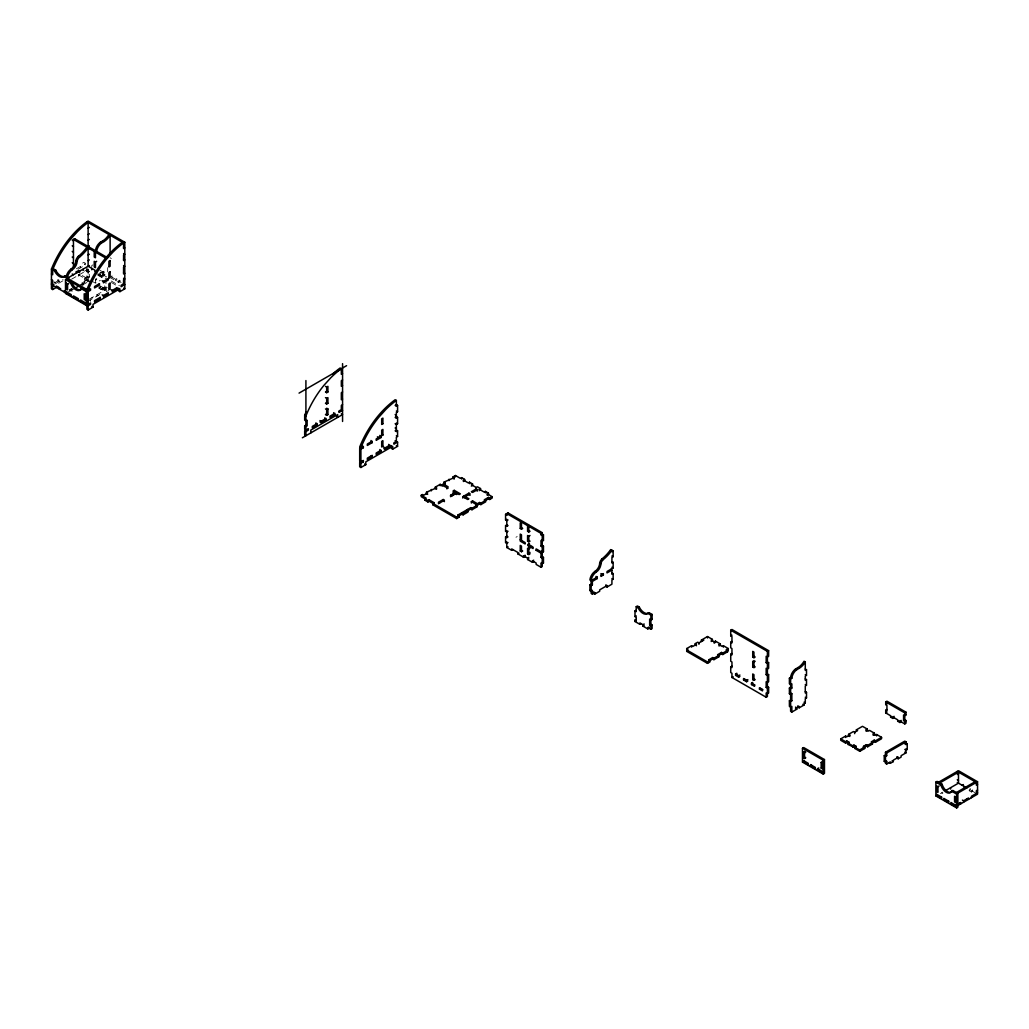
<?xml version="1.0" encoding="UTF-8"?>
<svg xmlns="http://www.w3.org/2000/svg" width="1029" height="1029" viewBox="0 0 1029 1029"><rect width="100%" height="100%" fill="white"/><g stroke="black" fill="none" stroke-linecap="round" stroke-linejoin="round"><path stroke-width="0.75" stroke-dasharray="5 3.75" d="M82.616 263.077L83.838 262.369L85.677 263.424L84.455 264.131L84.455 265.546L76.815 269.958L75.593 269.251L80.481 266.421L81.703 267.128M53.894 283.181L61.354 278.885M55.116 283.888L63.065 279.309M62.936 280.788L57.56 283.888L56.338 283.181M93.009 264.839L91.787 265.546L91.787 266.961M79.567 274.01L79.567 275.425L78.345 276.132L78.345 274.717L79.567 274.01L89.343 279.656M84.455 271.193L88.121 269.071M71.567 279.193L88.121 269.637L86.899 268.929M89.343 271.193L88.121 271.9L86.899 271.193L88.121 270.486L89.343 271.193L89.343 277.264L88.121 277.959L86.899 277.264L88.121 276.557L89.343 277.264M84.455 279.656L85.677 278.949L85.677 277.547L84.455 278.242L84.455 279.656L88.121 281.779L88.121 267.656M69.779 290.95L69.779 289.535L73.458 287.425M82.011 282.486L83.233 283.181L83.233 284.879L82.011 284.171L82.011 282.486L86.899 279.656M88.121 279.232L82.011 282.769L83.233 283.464M99.736 272.955L100.958 272.248L100.958 273.663L99.736 274.37L99.736 272.955L108.894 278.242M68.557 291.657L74.68 288.12M80.789 284.596L88.121 280.364M104.006 271.193L102.784 271.9L102.784 273.302L104.006 272.595L104.006 271.193L101.974 270.01M71.245 288.969L71.245 290.384L74.191 288.686M80.301 285.162L88.121 280.647M86.899 282.486L83.233 284.596L82.011 283.888M80.301 286.577L83.233 284.879M95.453 280.364L96.675 279.656L96.675 278.242M91.787 281.071L95.453 283.181L100.34 280.364M100.34 287.425L98.874 288.261L101.074 289.535L102.295 288.827L102.295 287.425L101.074 288.12L101.074 289.535M116.843 278.602L115.621 279.309L115.621 280.711L116.843 280.017L116.843 278.602L119.904 280.364L119.904 281.779L118.682 282.486L110.733 277.894M105.961 286.859L104.739 287.567L105.961 288.261L107.183 287.567L105.961 286.859L105.961 281.213M102.784 290.242L104.006 289.535L104.006 288.12L102.784 288.827L102.784 290.242L105.228 291.657M119.904 280.364L118.682 281.071L118.682 282.486M89.099 299.272L104.739 290.242L104.739 284.737M89.099 300.687L92.031 298.989L92.031 297.587L93.253 298.294L99.852 294.474L99.852 293.072M515.966 537.254L517.188 536.559M940.39 793.591L942.834 792.176M969.241 789.359L970.463 788.651L970.463 790.066L969.241 790.761L969.241 789.359L975.106 792.742M972.662 789.925L971.44 790.619L971.44 792.034L972.662 791.327L972.662 789.925L975.106 791.327M110.116 257.777L111.338 258.485M99.736 270.125L106.45 274.01M110.733 276.479L121.126 282.486M100.752 272.132L106.45 275.425M84.455 264.131L85.677 264.839M98.925 273.894L105.768 277.856M111.248 281.007L119.454 285.753M97.652 273.727L107.183 279.232M97.704 274.602L103.183 277.766M111.389 282.512L116.869 285.676M97.819 275.232L103.363 278.435M96.675 279.656L95.453 278.949L95.453 283.181M100.34 286.011L108.894 290.95M102.295 287.425L107.183 290.242L105.961 290.95L105.961 288.261M78.345 274.717L90.565 281.779M106.45 290.95L99.118 286.718L99.118 288.12M86.899 279.939L91.787 282.769M98.874 286.859L107.183 291.657M969.241 790.761L971.44 792.034M98.141 295.464L96.919 294.757L96.919 296.172M69.779 289.535L71.001 290.242L71.001 291.657M71.245 290.384L72.467 291.091M941.612 792.883L942.834 793.591M53.894 281.779L55.116 282.486M111.955 275.772L111.955 277.187M107.672 267.656L107.672 271.9M100.096 286.152L100.096 287.567M90.32 299.979L90.32 301.394M86.899 266.961L86.899 281.071M84.455 281.071L84.455 282.486M80.481 266.421L80.481 267.836M88.121 270.91L86.899 271.617L88.121 272.325L89.343 271.617L88.121 270.91M88.121 276.132L86.899 276.84L88.121 277.547L89.343 276.84L88.121 276.132M104.006 274.01L102.784 274.717L102.784 276.132L104.006 275.425L104.006 274.01M59.09 280.184L57.868 279.476L57.868 280.891L59.09 281.599L59.09 280.184"/><path stroke-width="1.5" d="M82.256 288.454L87.504 290.873L87.504 304.713L86.282 305.42L65.509 293.419L65.509 279.592L66.731 278.885L71.979 282.512A8.168 4.721 60 0 0 76.828 288.943A8.168 4.721 60 0 0 81.973 288.866M57.56 286.718L52.672 289.535L51.45 288.827L51.45 269.071A68.39 39.488 -60 0 1 86.899 221.788L88.121 221.081L124.792 242.252L124.792 288.827L119.904 291.657L118.682 290.95L118.682 288.12M88.121 228.142L89.343 227.435M73.458 267.656L73.458 239.435L74.68 238.728L107.543 257.7M88.121 234.496L89.343 233.789M88.121 240.143L89.343 239.435M89.343 245.79L88.121 246.484L88.121 222.496A68.39 39.488 -60 0 0 77.484 231.641L70.847 238.972A68.39 39.488 -60 0 0 52.672 269.778L52.672 274.717L51.45 274.01M52.672 269.778L53.894 269.071L55.733 270.125A8.644 4.991 60 0 0 65.509 275.772L64.287 276.479A8.644 4.991 60 0 1 54.511 270.833L51.45 269.071M88.121 249.314L89.343 248.606M110.116 253.546L110.116 235.204A12.528 7.242 -60 0 1 104.006 241.545L101.562 242.96A7.782 4.489 -60 0 0 96.675 251.436L95.453 252.131L95.453 257.777L94.231 257.07L94.231 251.436L95.453 250.729A7.782 4.489 -60 0 1 100.34 242.252L102.784 240.85A12.528 7.242 -60 0 0 108.894 234.496M54.511 270.833L55.733 270.125M88.121 254.96L89.343 254.253M88.121 260.607L89.343 259.9M64.737 276.93L66.885 275.695M124.792 242.252L123.57 242.96A68.39 39.488 -60 0 0 112.933 252.105L106.296 259.437A68.39 39.488 -60 0 0 88.121 290.242L88.121 309.999L86.899 309.292L86.899 305.06M53.894 284.596L52.672 285.303L52.672 289.535M64.287 276.479L88.121 290.242L90.565 288.827L90.565 290.242L88.121 291.657L67.335 279.656L67.335 278.242L89.343 265.546M95.453 262.009L95.453 267.656L94.231 266.961L94.231 261.315L95.453 262.009L96.675 261.315M67.58 284.171L67.58 289.818L66.358 289.11L66.358 283.464L67.58 284.171L68.802 283.464M65.509 279.592L70.512 282.486L71.734 281.779M60.621 288.48L59.399 289.188L59.399 287.773L56.338 286.011L56.338 287.425M65.509 293.419L66.731 292.712M75.413 287.991L79.079 285.869M70.512 282.486A8.168 4.721 60 0 0 75.902 289.818A8.168 4.721 60 0 0 81.278 288.686L82.5 287.979M103.402 281.419L108.289 278.602L108.289 280.017L103.402 282.834L103.402 281.419L102.18 280.711M81.278 288.686L86.282 291.58L87.504 290.873M103.402 295.542L108.289 292.712L108.289 294.127L103.402 296.944L103.402 295.542L102.18 294.834M112.264 290.422L117.152 287.593L117.152 289.008L112.264 291.837L112.264 290.422L111.042 289.715M88.121 309.999L93.009 307.182L93.009 304.352L119.904 288.827L119.904 291.657M299.053 393.117L346.58 365.681M342.567 373.643L341.345 374.337L341.345 368.704L340.123 367.996A68.39 39.488 -60 0 0 332.972 373.81M325.46 386.338L326.682 387.045L327.904 386.338L327.904 391.985L326.682 392.692L325.46 391.985L326.682 391.277L327.904 391.985M342.567 379.984L341.345 380.691L341.345 386.338L342.567 385.631M325.46 397.631L326.682 398.339L327.904 397.631L327.904 403.278L326.682 403.985L325.46 403.278L326.682 402.571L327.904 403.278M342.567 391.985L341.345 392.692L341.345 399.754L342.567 399.046M325.46 408.925L326.682 409.632L327.904 408.925L327.904 414.571L326.682 415.279L325.46 414.571L326.682 413.864L327.904 414.571M305.909 380.563L305.909 435.743L304.674 435.035L304.674 430.804L305.909 431.498L308.353 430.096L308.353 428.681L305.909 430.096L304.674 429.389L304.674 425.865L305.909 425.157M342.567 404.693L341.345 405.4L341.345 409.632L338.901 411.034L338.901 412.449L342.567 410.339M317.215 424.977L312.314 427.794L312.314 426.392L317.215 423.562L317.215 424.977L315.98 424.27L315.98 422.855M321.177 422.687L326.064 419.858L326.064 418.443L319.955 421.98L321.177 422.687L321.177 421.273L319.955 420.565M334.927 414.738L330.039 417.568L330.039 416.153L334.927 413.336L334.927 414.738L333.705 414.044L333.705 412.629M302.372 437.775L342.567 414.571L341.345 413.864M397.58 405.387L396.358 404.693L395.136 405.387L396.358 406.095L397.58 405.387L397.58 411.741L396.358 412.449L396.358 418.096L397.58 417.388L397.58 423.742L396.358 424.45L395.136 423.742M382.904 423.742L381.682 424.45L381.682 418.803L382.904 418.096L382.904 423.742L381.682 423.035M359.687 448.438L363.353 446.329L363.353 447.731L360.909 449.146L359.687 448.438L359.687 461.146L360.909 461.854L360.909 449.146M382.904 435.035L381.682 435.743L381.682 430.096L382.904 429.389L382.904 435.035L381.682 434.328M372.215 442.624L367.327 445.441L367.327 444.026L372.215 441.209L372.215 442.624L370.993 441.917L370.993 440.502M381.077 437.505L376.19 440.322L376.19 438.92L381.077 436.09L381.077 437.505L379.855 436.798L379.855 435.383M397.58 430.804L396.358 430.096L395.136 430.804L396.358 431.498L397.58 430.804L397.58 436.45L396.358 437.145L396.358 441.39L393.914 442.792L393.914 444.206L397.58 442.084L397.58 446.329L392.692 449.146L391.47 448.438L391.47 445.621M382.904 446.329L381.682 447.023L381.682 441.39L382.904 440.682L382.904 446.329L381.682 445.621M359.687 462.561L363.353 460.439L363.353 461.854L360.909 463.256L359.687 462.561L359.687 466.793L360.909 467.5L365.797 464.671L365.797 461.854L392.692 446.329L392.692 449.146M372.215 456.735L367.327 459.551L367.327 458.149L372.215 455.32L372.215 456.735L370.993 456.027M381.077 451.615L376.19 454.445L376.19 453.03L381.077 450.2L381.077 451.615L379.855 450.908L379.855 449.506M385.052 449.326L389.94 446.496L389.94 445.094L383.83 448.618L385.052 449.326L385.052 447.911L383.83 447.203M434.071 502.679L432.849 503.387L432.849 504.802L434.071 504.094L434.071 502.679L429.183 499.862L427.961 500.57L421.234 496.685L421.234 495.271L422.456 494.563L423.678 495.271L427.652 492.981L426.43 492.274L426.43 493.688L427.652 494.383M426.43 492.274L436.515 487.862L436.515 489.277L435.293 488.569L435.293 487.154L440.18 484.337L448.129 488.209M445.377 484.157L444.155 483.45L444.155 482.035L454.239 477.623L454.239 479.038L453.017 478.331L453.017 476.929L455.461 475.514L460.349 478.331L461.571 477.623L464.632 479.398L464.632 480.8M443.242 485.392L443.242 483.977L445.377 482.742L444.155 482.035M421.234 495.271L426.135 498.087L424.9 498.795L424.9 500.21L426.135 499.502M463.41 481.508L463.41 480.093L464.632 479.398M424.9 500.21L427.961 501.972L429.183 501.264L456.683 517.15L461.88 514.153L463.101 514.86L467.989 512.03L467.989 510.616L466.767 509.908L466.767 511.323M454.239 490.331L453.017 491.039L459.127 494.563L460.349 493.856L454.239 490.331L454.239 491.746L453.017 492.454M471.359 486.1L472.581 485.392L472.581 483.977L469.52 482.215L468.298 482.923L463.41 480.093M438.354 503.734L444.464 500.21L443.242 499.502L438.354 502.332L439.576 503.04M456.683 494.563L456.683 493.148L450.573 496.685L450.573 495.271L455.461 492.454L455.461 493.856M472.581 483.977L471.359 484.685L476.247 487.514L477.469 486.807L480.517 488.569L480.517 489.984M462.793 498.087L462.793 496.685L468.915 493.148L470.137 493.856L464.015 497.393L464.015 495.978M479.295 490.679L479.295 489.277L480.517 488.569M488.466 493.148L487.244 493.856L487.244 495.271L488.466 494.563L488.466 493.148L485.405 491.386L484.183 492.094L479.295 489.277M471.359 503.04L471.359 501.625L472.581 500.917L477.469 503.734L479.604 502.499L480.826 503.207L488.466 498.795L489.688 499.502L492.132 498.087L492.132 496.685L487.244 493.856M457.905 515.027L459.127 515.735L459.127 517.15L457.905 516.442L457.905 515.027L470.742 507.619L471.964 508.326L476.851 505.509L476.851 506.911L471.964 509.741L470.742 509.033L463.101 513.445L461.88 512.738L461.88 514.153M476.851 506.911L475.63 506.204L476.247 504.442L476.247 505.856M484.492 501.097L484.492 499.682L488.466 497.393L489.688 498.087L492.132 496.685M471.359 501.625L477.469 505.149L479.604 503.914L480.826 504.622L485.714 501.805L485.714 500.39L484.492 499.682M432.849 504.802L456.683 518.565L459.127 517.15M508.017 519.967L506.795 520.674L505.573 519.967L505.573 514.32L508.017 512.918L528.803 524.906L528.803 531.967L530.025 531.26L528.803 530.552L527.581 531.26L527.581 525.613L506.795 513.612L506.795 515.027L508.017 514.32L508.017 512.918M505.573 519.967L506.795 519.259M505.573 525.613L506.795 524.906L508.017 525.613L506.795 526.321L505.573 525.613L505.573 531.26L506.795 531.967L508.017 531.26M505.573 531.26L506.795 530.552M505.573 536.906L506.795 536.199L508.017 536.906L506.795 537.614L505.573 536.906L505.573 542.553L506.795 543.261L508.017 542.553M520.25 528.443L521.471 527.736L522.693 528.443L521.471 529.138L520.25 528.443L520.25 522.796L521.471 523.504L521.471 529.138M527.581 525.613L528.803 524.906M505.573 542.553L506.795 541.846M506.795 543.261L506.795 547.492L508.017 546.785M527.581 541.138L528.803 540.431L530.025 541.138L528.803 541.846L527.581 541.138L527.581 535.492L528.803 536.199L530.025 535.492M506.795 547.492L511.696 550.309L512.918 549.615M541.022 533.382L542.244 532.675L542.244 534.09L541.022 534.784L541.022 533.382L528.803 526.321L530.025 525.613L542.244 532.675M541.022 534.784L542.244 535.492L543.466 534.784L543.466 540.431L542.244 541.138L541.022 540.431L541.022 546.077L542.244 546.785L543.466 546.077L543.466 551.724L541.022 553.139L536.135 550.309L536.135 548.907L542.244 552.432M528.186 544.315L529.408 543.608L529.408 545.023L528.186 545.73L528.186 544.315L533.086 547.145L533.086 548.547L528.186 545.73M520.25 551.017L521.471 550.309L522.693 551.017L521.471 551.724L520.25 551.017L520.25 545.37L521.471 546.077L521.471 551.724M511.696 550.309L511.696 548.907L517.806 552.432L517.806 553.846L519.028 553.139M530.63 547.145L531.864 546.438M530.025 548.2L528.803 548.907L527.581 548.2L527.581 553.846L528.803 554.554L530.025 553.846L528.803 553.139M522.693 556.663L525.137 555.248L525.137 556.663L523.915 557.371L517.806 553.846M527.581 553.846L530.025 552.432M541.022 546.077L542.244 545.37L543.466 546.077M536.135 550.309L537.357 549.615M523.915 557.371L523.915 555.956L527.581 558.078L528.803 557.371M527.581 558.078L527.581 559.493L528.803 558.786M541.022 551.724L542.244 551.017L543.466 551.724M533.691 561.602L532.469 562.31L532.469 560.895L533.691 560.2M541.022 553.139L541.022 557.371L542.244 556.663L543.466 557.371L543.466 563.017L542.244 563.725L541.022 563.017L541.022 567.249L542.244 566.542L542.244 558.078L543.466 557.371M613.143 551.017L611.921 551.724L611.921 550.309L610.699 551.017L610.699 549.615L613.143 551.017L613.143 556.663L611.921 557.371L611.921 563.017L613.143 562.31L613.143 567.957L607.033 571.481L607.033 572.896L611.921 570.079L611.921 574.311L613.143 573.603L613.143 579.25L611.921 579.957L611.921 584.189L607.033 587.006L605.811 586.311L605.811 584.896L607.033 585.604L607.033 587.006M592.357 581.359L592.357 584.896L591.135 585.604L591.135 593.36L592.357 594.067L592.357 590.543L591.135 591.251L589.913 590.543L589.913 584.896L591.135 584.189L591.135 580.665L597.257 577.128L597.257 578.542L592.357 581.359L589.913 579.957A7.782 4.489 -60 0 1 594.801 571.481A6.92 3.987 -60 0 0 599.701 563.017A4.669 2.688 -60 0 1 602.145 558.786A31.68 18.29 -60 0 0 610.699 549.615M603.367 575.018L600.923 576.42L600.923 575.018L603.367 573.603L603.367 575.018L600.923 573.603M589.913 590.543L591.135 589.836L592.357 590.543M592.357 594.067L594.801 592.653L594.801 594.067L593.579 593.36L593.579 591.945L594.801 592.653M607.033 585.604L599.701 589.836L599.701 591.251L594.801 594.067M636.218 619.394L634.996 620.088L634.996 621.503L636.218 620.796L636.218 617.271L634.996 616.564L634.996 610.917L636.218 611.625L636.218 606.686L637.44 605.978L639.279 607.033A8.644 4.991 60 0 0 649.055 612.679L652.103 614.442L652.103 619.394L650.881 620.088L649.659 619.394L649.659 625.027L650.881 625.735L652.103 625.027L652.103 628.565L650.881 629.272L647.833 627.497L647.833 628.912L649.055 628.204L649.055 626.802M636.218 606.686L638.057 607.74L639.279 607.033M634.996 610.917L636.218 610.21M634.996 616.564L636.218 615.856M638.057 607.74A8.644 4.991 60 0 0 647.833 613.387L649.055 612.679M647.833 613.387L650.881 615.149L652.103 614.442M634.996 621.503L639.884 624.333L641.106 623.625M649.659 619.394L650.881 618.686L652.103 619.394M639.884 624.333L639.884 622.918L642.945 624.68L644.167 623.973M642.945 624.68L642.945 626.095L644.167 625.388M649.659 625.027L650.881 624.333L652.103 625.027M708.724 661.248L708.724 659.833L709.946 660.541L709.946 661.956L707.502 663.371L686.729 651.37L686.729 648.553L691.617 645.723L692.839 646.431L696.504 644.308L695.282 643.614L695.282 645.016L696.504 645.723M695.282 643.614L697.726 642.199L698.948 642.906L703.836 640.077M701.392 641.491L701.392 640.077L707.502 636.552L712.39 639.369L712.39 640.784L711.168 641.491M686.729 651.37L687.951 650.662M712.39 639.369L711.168 640.077L714.229 641.839L715.451 641.131L720.339 643.961L720.339 645.376M766.181 697.238L731.953 677.481L731.953 673.249L730.731 672.542L730.731 666.895L731.953 667.602L731.953 661.956L730.731 661.248L730.731 654.187L731.953 654.894L731.953 648.553L730.731 647.846L730.731 642.199L731.953 642.906L731.953 636.552L730.731 635.845L730.731 630.198L731.953 629.491L768.624 650.662L768.624 656.309L767.402 657.016L766.181 656.309L766.181 662.663L767.402 663.371L768.624 662.663L768.624 668.31L767.402 669.017L766.181 668.31L766.181 674.664L767.402 675.358L768.624 674.664L768.624 681.712L767.402 682.42L766.181 681.712L766.181 687.359L767.402 688.067L768.624 687.359L768.624 693.006L767.402 693.713L766.181 693.006L766.181 697.238L767.402 696.53L767.402 688.067M730.731 635.845L731.953 635.137M719.117 646.083L719.117 644.668L720.339 643.961M686.729 648.553L687.951 649.248L686.729 649.955L707.502 661.956L712.698 658.959L713.92 659.666L718.808 656.836L718.808 655.422L717.586 654.727L721.561 652.425L722.782 653.132L728.288 649.955L728.288 648.553L723.387 645.723L722.165 646.431L719.117 644.668M730.731 642.199L731.953 641.491M708.724 659.833L712.698 657.544L713.92 658.251L721.561 653.839L722.782 654.547L727.67 651.717L727.67 650.315L726.448 649.608L726.448 651.023L727.67 651.717M726.448 649.608L728.288 648.553M730.731 654.187L731.953 653.492M730.731 666.895L731.953 666.187M752.726 657.016L753.948 656.309L755.17 657.016L753.948 657.724L752.726 657.016L752.726 651.37L753.948 652.077L753.948 657.724M730.731 630.198L767.402 651.37L768.624 650.662M755.17 661.248L753.948 661.956L752.726 661.248L752.726 666.895L753.948 667.602L755.17 666.895L753.948 666.187L752.726 666.895M735.619 673.956L736.841 673.249L736.841 674.664L735.619 675.358L735.619 673.956L738.873 675.834M731.953 677.481L733.175 676.773M739.89 675.011L738.668 675.719L738.668 677.133L739.89 676.426M766.181 662.663L767.402 661.956L768.624 662.663M743.555 679.95L746.617 681.712L747.839 681.005L743.555 678.535L743.555 679.95L744.777 679.243M747.839 679.603L746.617 680.298L746.617 681.712M752.726 679.603L753.948 678.896L755.17 679.603L753.948 680.298L752.726 679.603L752.726 673.956L753.948 674.664L753.948 680.298M754.566 684.89L754.566 686.304L751.504 684.542L751.504 683.127L752.726 682.42M766.181 674.664L767.402 673.956L768.624 674.664M751.504 684.542L752.726 683.835M762.708 689.597L759.453 687.719L759.453 689.121L760.675 688.414M790.619 701.469L790.619 711.348L791.841 712.055L791.841 706.409L790.619 707.116L789.397 706.409L789.397 700.762L790.619 701.469L791.841 700.762L791.841 693.713L790.619 694.421L789.397 693.713L789.397 688.067L790.619 688.774L791.841 688.067L791.841 683.835L790.619 684.542L789.397 683.835L789.397 678.188L790.619 677.481A7.782 4.489 -60 0 1 795.507 669.017L797.951 667.602A12.528 7.242 -60 0 0 804.061 661.248L805.283 661.956L805.283 670.419L806.504 669.712L806.504 675.358L805.283 676.066L805.283 680.298L806.504 679.603L806.504 685.237L805.283 685.944L805.283 693.006L806.504 692.298L806.504 697.945L805.283 698.652L805.283 702.884L804.061 703.592L804.061 705.006L799.173 707.823L797.951 707.116L797.951 705.714M766.181 687.359L767.402 686.652L768.624 687.359M789.397 678.188L790.619 678.896L791.841 678.188A7.782 4.489 -60 0 1 796.729 669.712L799.173 668.31A12.528 7.242 -60 0 0 805.283 661.956M789.397 688.067L790.619 687.359L791.841 688.067M789.397 693.713L790.619 693.006L791.841 693.713M789.397 700.762L790.619 700.067L791.841 700.762M795.507 707.116L796.729 707.823L799.173 706.409L799.173 707.823M791.841 712.055L796.729 709.238L796.729 707.823M802.479 748.263L803.7 747.556L824.473 759.556L824.473 773.384L823.251 774.091L802.479 762.09L802.479 748.263L823.251 760.264L824.473 759.556M894.034 716.3L894.034 717.702L892.799 718.409L890.599 717.136L890.599 715.734L885.712 712.904L885.712 710.229L886.934 710.936L886.934 705.289L885.712 704.582L885.712 701.894L886.934 701.186L906.009 712.197L906.009 714.885L904.787 715.592L903.565 714.885L903.565 720.532L904.787 721.239L906.009 720.532L906.009 723.207L904.787 723.914L899.899 721.097L899.899 722.499L901.121 721.792L901.121 720.39M803.327 752.148L804.549 751.44L805.771 752.148L804.549 752.855L803.327 752.148L803.327 757.794L804.549 758.502L805.771 757.794L804.549 757.087L803.327 757.794M885.712 704.582L886.934 703.875M885.712 710.229L886.934 709.521M856.141 746.359L854.919 747.067L854.919 748.469L856.141 747.761L856.141 746.359L853.941 745.086L852.719 745.793L846.841 742.411L845.619 743.105L840.732 740.288L840.732 738.873L845.619 736.057L846.841 736.764L849.774 735.066L849.774 736.481L848.552 735.774L848.552 734.359L853.453 731.542L854.675 732.236L857.607 730.551L856.385 729.844L856.385 731.259M856.385 729.844L862.495 726.32L867.383 729.137L867.383 730.551L866.161 731.259L866.161 729.844L867.383 729.137M885.712 712.904L886.934 712.197M802.479 762.09L803.7 761.383M803.327 761.884L808.215 764.701L808.215 763.299L803.327 760.47L803.327 761.884L804.549 761.177M840.732 738.873L845.619 741.703L846.841 740.996L849.041 742.269L849.041 743.671M890.599 717.136L891.821 716.428M849.041 742.269L847.819 742.964L847.819 744.379L859.807 749.884L866.405 746.076L867.627 746.784L872.515 743.954L872.515 742.539L871.293 741.845L874.226 740.147L875.447 740.854L881.557 737.317L881.557 738.732L875.447 742.269L874.226 741.562L867.627 745.369L866.405 744.662L863.472 746.359L863.472 747.761L864.694 748.469L864.694 747.067L863.472 746.359M810.415 765.975L815.302 768.804L815.302 767.39L810.415 764.56L810.415 765.975L811.637 765.267M885.712 701.894L904.787 712.904L906.009 712.197M821.181 762.45L822.403 761.743L822.403 768.804L821.181 768.097L821.181 762.45L822.403 763.158M873.248 733.934L874.47 733.227L874.47 734.642L873.248 735.349L873.248 733.934L875.447 735.208L876.669 734.5L881.557 737.317M892.799 718.409L892.799 716.994L897.7 719.824L897.7 721.239L898.922 720.532M817.515 768.663L822.403 771.48L822.403 772.895L817.515 770.065L817.515 768.663L818.737 767.956M817.515 770.065L818.737 769.358M821.181 768.097L822.403 767.39M903.565 720.532L904.787 719.824L906.009 720.532M854.919 748.469L859.807 751.299L864.694 748.469M906.009 741.845L886.689 752.984L886.689 755.672L885.467 756.379L885.467 763.286L886.689 763.994L886.689 761.319L885.467 762.026L884.245 761.319L884.245 755.672L885.467 754.964L885.467 752.289L904.787 741.137L906.009 741.845L906.009 744.52L907.231 743.813L907.231 749.459L906.009 750.167L904.787 749.459M884.245 761.319L885.467 760.611L886.689 761.319M886.689 763.994L890.355 761.884L890.355 763.286L889.133 762.592M898.188 757.37L896.966 756.662L896.966 758.064L898.188 758.772L898.188 757.37L893.288 760.187L893.288 761.601L890.355 763.286M906.009 750.167L906.009 752.842L901.121 755.672L901.121 757.087L898.188 758.772M935.875 782.091L940.879 784.986A8.168 4.721 60 0 0 946.256 792.317A8.168 4.721 60 0 0 951.632 791.185L952.854 790.491L957.87 793.372L957.87 807.212L956.648 807.919L935.875 795.919L935.875 782.091L937.097 781.384L942.101 784.278A8.168 4.721 60 0 0 951.195 792.201M937.946 782.58L958.488 770.721L977.55 781.731L977.55 794.156L955.787 806.71L950.899 803.893L950.899 802.479L955.787 805.308L960.687 802.479L960.687 803.893L959.465 803.186M939.168 783.288L958.488 772.136L958.488 783.146L945.767 790.491M937.946 786.67L937.946 792.317L936.724 791.61L936.724 785.963L937.946 786.67L939.168 785.963M940.879 784.986L942.101 784.278M935.875 795.919L937.097 795.211M962.154 785.268L963.376 784.561M955.787 792.883L975.106 781.731M957.021 793.591L977.55 781.731M951.632 791.185L956.648 794.079L957.87 793.372M955.787 796.973L955.787 802.62L954.565 801.913L954.565 796.266L955.787 796.973L957.021 796.266M977.55 784.42L976.328 785.127L976.328 782.439L957.266 771.428M977.55 790.066L976.328 790.761L976.328 793.449M962.398 800.086L963.62 800.794L968.508 797.964L968.508 799.379L967.286 798.671M977.55 792.742L971.44 796.266L971.44 797.681M86.899 221.788L123.57 242.96L123.57 248.606L124.792 247.899L123.57 247.192M396.358 400.448L395.136 399.754A68.39 39.488 -60 0 0 359.687 447.023L360.909 447.731A68.39 39.488 -60 0 1 379.084 416.938L385.721 409.593A68.39 39.488 -60 0 1 396.358 400.448L396.358 406.095M102.784 240.85L104.006 241.545M123.57 253.546L124.792 254.253L123.57 254.96L123.57 260.607L124.792 259.9L123.57 259.192M396.358 411.034L397.58 411.741M100.34 242.252L101.562 242.96M395.136 414.571L396.358 415.279M397.58 417.388L396.358 416.681L395.136 417.388L396.358 418.096M904.787 714.177L906.009 714.885M123.57 265.546L124.792 266.254L123.57 266.961L123.57 274.01L124.792 273.302L123.57 272.595M396.358 423.035L397.58 423.742M73.458 239.435L106.321 258.408M72.223 240.143L73.458 240.85M395.136 427.974L396.358 428.681M611.921 555.956L613.143 556.663M897.7 721.239L899.899 722.499M72.223 245.79L73.458 246.484M805.283 669.017L806.504 669.712M123.57 278.242L124.792 278.949L123.57 279.656L123.57 285.303M396.358 435.743L397.58 436.45M797.951 667.602L799.173 668.31M611.921 561.602L613.143 562.31M72.223 251.436L73.458 252.131M795.507 669.017L796.729 669.712M805.283 674.664L806.504 675.358M66.113 277.547A7.782 4.489 -60 0 1 71.001 269.071A6.92 3.987 -60 0 0 75.902 260.607A4.669 2.688 -60 0 1 78.345 256.375L79.567 257.07A31.68 18.29 -60 0 0 88.121 247.899L88.121 266.254L94.848 270.125L94.848 271.54M602.145 558.786L603.367 559.493A31.68 18.29 -60 0 0 611.921 550.309M395.136 440.682L397.58 442.084M611.921 567.249L613.143 567.957M805.283 678.896L806.504 679.603M72.223 257.07L73.458 257.777M453.017 476.929L454.239 477.623M477.469 491.039L476.247 490.331L476.247 487.514M75.902 260.607L77.124 261.315A4.669 2.688 -60 0 1 79.567 257.07M123.57 288.12L124.792 288.827M396.358 445.621L397.58 446.329M599.701 563.017L600.923 563.725A4.669 2.688 -60 0 1 603.367 559.493M610.699 569.371L611.921 570.079M377.411 436.798L378.633 437.505M326.682 408.217L327.904 408.925M611.921 572.896L613.143 573.603M805.283 684.542L806.504 685.237M907.231 743.813L906.009 743.105L904.787 743.813L906.009 744.52M72.223 262.717L73.458 263.424M542.244 534.09L543.466 534.784M790.619 677.481L791.841 678.188M389.94 446.496L388.718 445.789L388.718 444.387M957.266 774.117L958.488 774.824M336.457 416.681L337.679 417.388L337.679 414.571L310.797 430.096L310.797 432.913M505.573 514.32L506.795 515.027M470.137 495.271L468.915 494.563L468.915 493.148M78.345 270.486L79.567 271.193L79.567 272.595M611.921 578.542L613.143 579.25M906.009 748.752L907.231 749.459M77.124 271.193L78.345 271.9M527.581 531.26L528.803 531.967M542.244 539.723L543.466 540.431M805.283 691.591L806.504 692.298M957.266 779.763L958.488 780.458M71.001 269.071L72.223 269.778A6.92 3.987 -60 0 0 77.124 261.315M75.902 271.9L77.124 272.595M443.242 483.977L448.129 486.807L446.908 487.514L446.908 488.916M594.801 571.481L596.035 572.188A6.92 3.987 -60 0 0 600.923 563.725M874.47 733.227L869.582 730.41L868.36 731.117L866.161 729.844M462.793 496.685L467.68 499.502L468.915 498.795L465.237 496.685L465.237 498.087M904.787 752.148L906.009 752.842M957.266 782.439L966.797 787.944M475.63 504.802L476.851 505.509M326.064 419.858L324.842 419.15L324.842 417.748M72.223 274.01L73.458 274.717M597.257 577.128L596.035 576.42L596.035 577.835L597.257 578.542M805.283 697.238L806.504 697.945M450.573 495.271L451.795 495.978M701.392 640.077L702.614 640.784M435.293 487.154L436.515 487.862M363.353 447.731L362.131 447.023L362.131 445.621M804.061 702.177L805.283 702.884M306.153 411.754A68.39 39.488 -60 0 0 304.674 415.279L305.909 415.973A68.39 39.488 -60 0 1 324.071 385.18L330.721 377.836A68.39 39.488 -60 0 1 341.345 368.704M520.25 539.723L525.137 542.553L525.137 543.968L520.25 541.138L520.25 534.09L521.471 534.784L521.471 540.431M871.293 743.247L872.515 743.954M802.839 704.299L804.061 705.006M885.467 752.289L886.689 752.984M717.586 656.129L718.808 656.836M591.135 584.189L592.357 584.896M885.467 754.964L886.689 755.672M589.913 584.896L591.135 585.604M848.552 734.359L849.774 735.066M444.464 501.625L443.242 500.917L443.242 499.502M541.022 557.371L542.244 558.078M884.245 755.672L885.467 756.379M892.066 760.894L893.288 761.601M542.244 562.31L543.466 563.017M751.504 683.127L754.771 685.005M795.507 708.531L796.729 709.238M51.45 279.656L52.672 280.364L52.672 283.888L51.45 283.181M304.674 425.865L305.909 426.559L307.131 425.865L307.131 420.218L305.909 420.925L304.674 420.218L304.674 415.279M735.619 675.358L738.668 677.133M759.453 689.121L762.502 690.883L762.502 689.481M362.131 461.146L363.353 461.854M86.899 303.645L88.121 304.352L90.565 302.95L90.565 304.352L88.121 305.767L80.545 301.394L80.545 299.979L85.433 302.809L85.433 304.211M91.787 306.475L93.009 307.182M364.575 463.963L365.797 464.671M532.469 560.895L536.135 563.017L536.135 564.432L541.022 567.249M634.996 620.088L636.218 620.796M51.45 284.596L78.911 300.455M527.581 559.493L532.469 562.31M642.945 626.095L647.833 628.912M964.353 786.529L964.353 787.944M963.62 800.794L963.62 802.196M956.648 794.079L956.648 807.919M955.787 805.308L955.787 806.71M950.655 787.661L950.655 789.076M904.787 712.904L904.787 719.824M904.787 721.239L904.787 723.914M876.669 734.5L876.669 735.915M875.447 740.854L875.447 742.269M874.226 740.147L874.226 741.562M867.627 745.369L867.627 746.784M866.405 744.662L866.405 746.076M859.807 749.884L859.807 751.299M854.675 732.236L854.675 733.651M853.941 745.086L853.941 746.501M852.719 745.793L852.719 747.208M846.841 740.996L846.841 742.411M845.619 736.057L845.619 737.459M845.619 741.703L845.619 743.105M823.251 760.264L823.251 774.091M804.549 751.44L804.549 758.502M790.619 678.896L790.619 687.359M790.619 688.774L790.619 700.067M767.402 651.37L767.402 661.956M767.402 663.371L767.402 673.956M767.402 675.358L767.402 686.652M753.948 660.541L753.948 667.602M723.387 645.723L723.387 647.138M722.782 653.132L722.782 654.547M721.561 652.425L721.561 653.839M715.451 641.131L715.451 642.546M714.229 641.839L714.229 643.254M713.92 658.251L713.92 659.666M712.698 657.544L712.698 658.959M707.502 636.552L707.502 637.967M707.502 661.956L707.502 663.371M698.948 642.906L698.948 644.308M691.617 645.723L691.617 647.138M650.881 615.149L650.881 624.333M650.881 625.735L650.881 629.272M542.244 535.492L542.244 545.37M542.244 546.785L542.244 556.663M528.803 536.199L528.803 541.846M528.803 547.492L528.803 554.554M506.795 520.674L506.795 526.321M506.795 531.967L506.795 537.614M489.688 498.087L489.688 499.502M488.466 497.393L488.466 498.795M485.405 491.386L485.405 492.801M480.826 503.207L480.826 504.622M479.604 502.499L479.604 503.914M477.469 503.734L477.469 505.149M472.581 500.917L472.581 502.332M471.964 508.326L471.964 509.741M470.742 507.619L470.742 509.033M469.52 482.215L469.52 483.63M467.539 509.471L467.539 510.886M463.101 513.445L463.101 514.86M461.571 477.623L461.571 479.038M456.683 517.15L456.683 518.565M455.461 475.514L455.461 476.929M453.017 493.856L453.017 495.271M449.043 479.218L449.043 480.633M442.02 484.685L442.02 486.1M440.18 484.337L440.18 485.739M431.318 489.444L431.318 490.859M429.183 499.862L429.183 501.264M427.961 500.57L427.961 501.972M422.456 494.563L422.456 495.978M396.358 424.45L396.358 431.498M360.909 463.256L360.909 467.5M342.567 363.636L342.567 421.453M326.682 387.045L326.682 392.692M326.682 398.339L326.682 403.985M326.682 409.632L326.682 415.279M91.787 268.363L91.787 269.778M86.899 248.606L86.899 247.192A31.68 18.29 -60 0 1 78.345 256.375M86.282 291.58L86.282 305.42M83.233 269.071L83.233 270.486M78.345 300.121L78.345 298.706L73.458 295.889L73.458 297.304M74.68 238.728L74.68 240.143M71.245 296.03L71.245 294.616L64.287 290.602L64.287 292.004M68.557 277.547L68.557 278.949M66.358 291.799L66.358 293.214M66.113 282.486L66.113 288.12M591.135 580.665A7.782 4.489 -60 0 1 596.035 572.188M86.899 289.535A68.39 39.488 -60 0 1 122.348 242.252M67.335 278.242A7.782 4.489 -60 0 1 72.223 269.778M952.854 790.491A8.168 4.721 60 0 1 952.622 790.954M952.339 791.365A8.168 4.721 60 0 1 951.992 791.713M110.116 260.607L108.894 261.315L108.894 266.961L110.116 266.254L110.116 260.607M110.116 271.9L108.894 272.595L108.894 278.242L110.116 277.547L110.116 271.9M99.427 283.721L94.539 286.538L94.539 287.953L99.427 285.123L99.427 283.721M110.116 283.181L108.894 283.888L108.894 289.535L110.116 288.827L110.116 283.181M100.186 297.394L94.539 300.648L94.539 302.063L100.186 298.796L100.186 297.394M123.57 283.888L121.126 285.303L121.126 286.718L124.792 284.596L123.57 283.888M476.247 488.916L471.359 491.746L472.581 492.454L477.469 489.624L476.247 488.916M85.433 294.474L84.211 293.767L84.211 299.413L85.433 300.121L85.433 294.474M941.612 797.115L936.724 794.298L936.724 795.713L941.612 798.53L941.612 797.115M948.699 801.205L943.812 798.388L943.812 799.803L948.699 802.62L948.699 801.205"/></g></svg>
